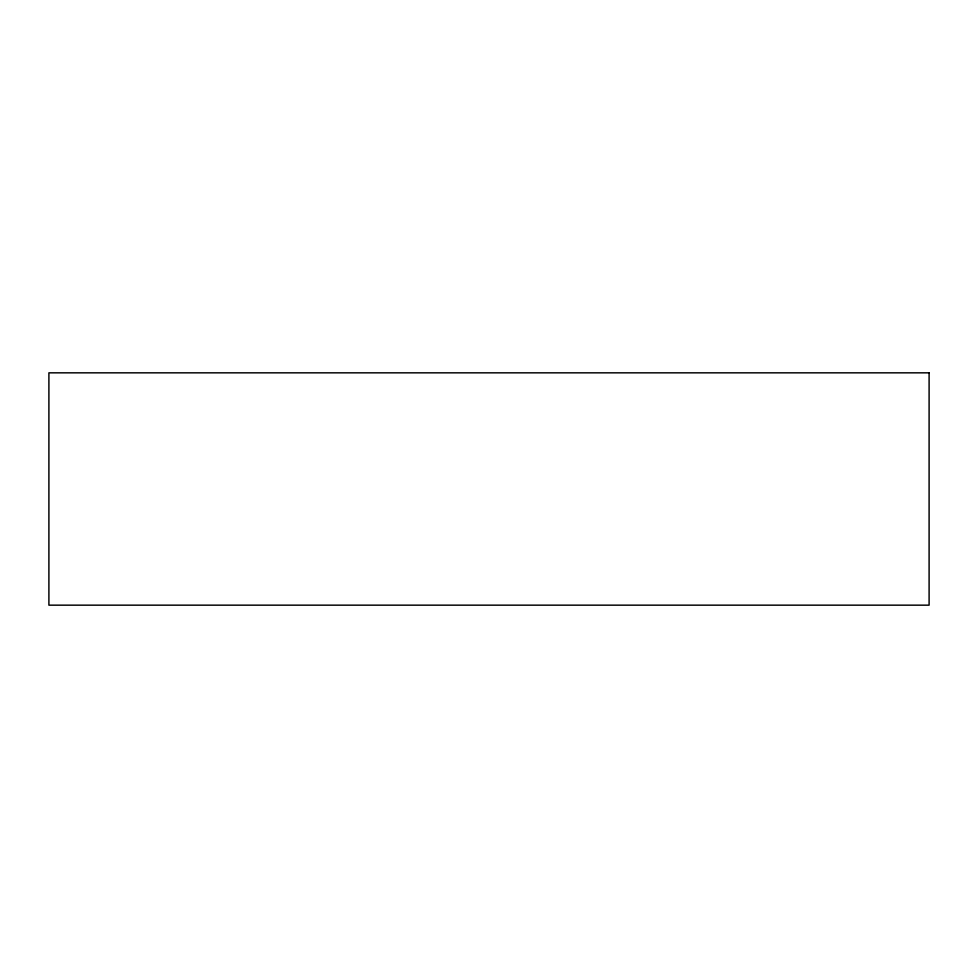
<?xml version="1.0" encoding="UTF-8"?>
<svg xmlns="http://www.w3.org/2000/svg" width="978" height="978" viewBox="0 0 978 978"><rect width="100%" height="100%" fill="white"/><g stroke="black" fill="none" stroke-linecap="round" stroke-linejoin="round"><path stroke-width="1.47" d="M929.1 372.838L48.9 372.838L48.9 605.162L929.1 605.162L929.1 372.838"/></g></svg>
